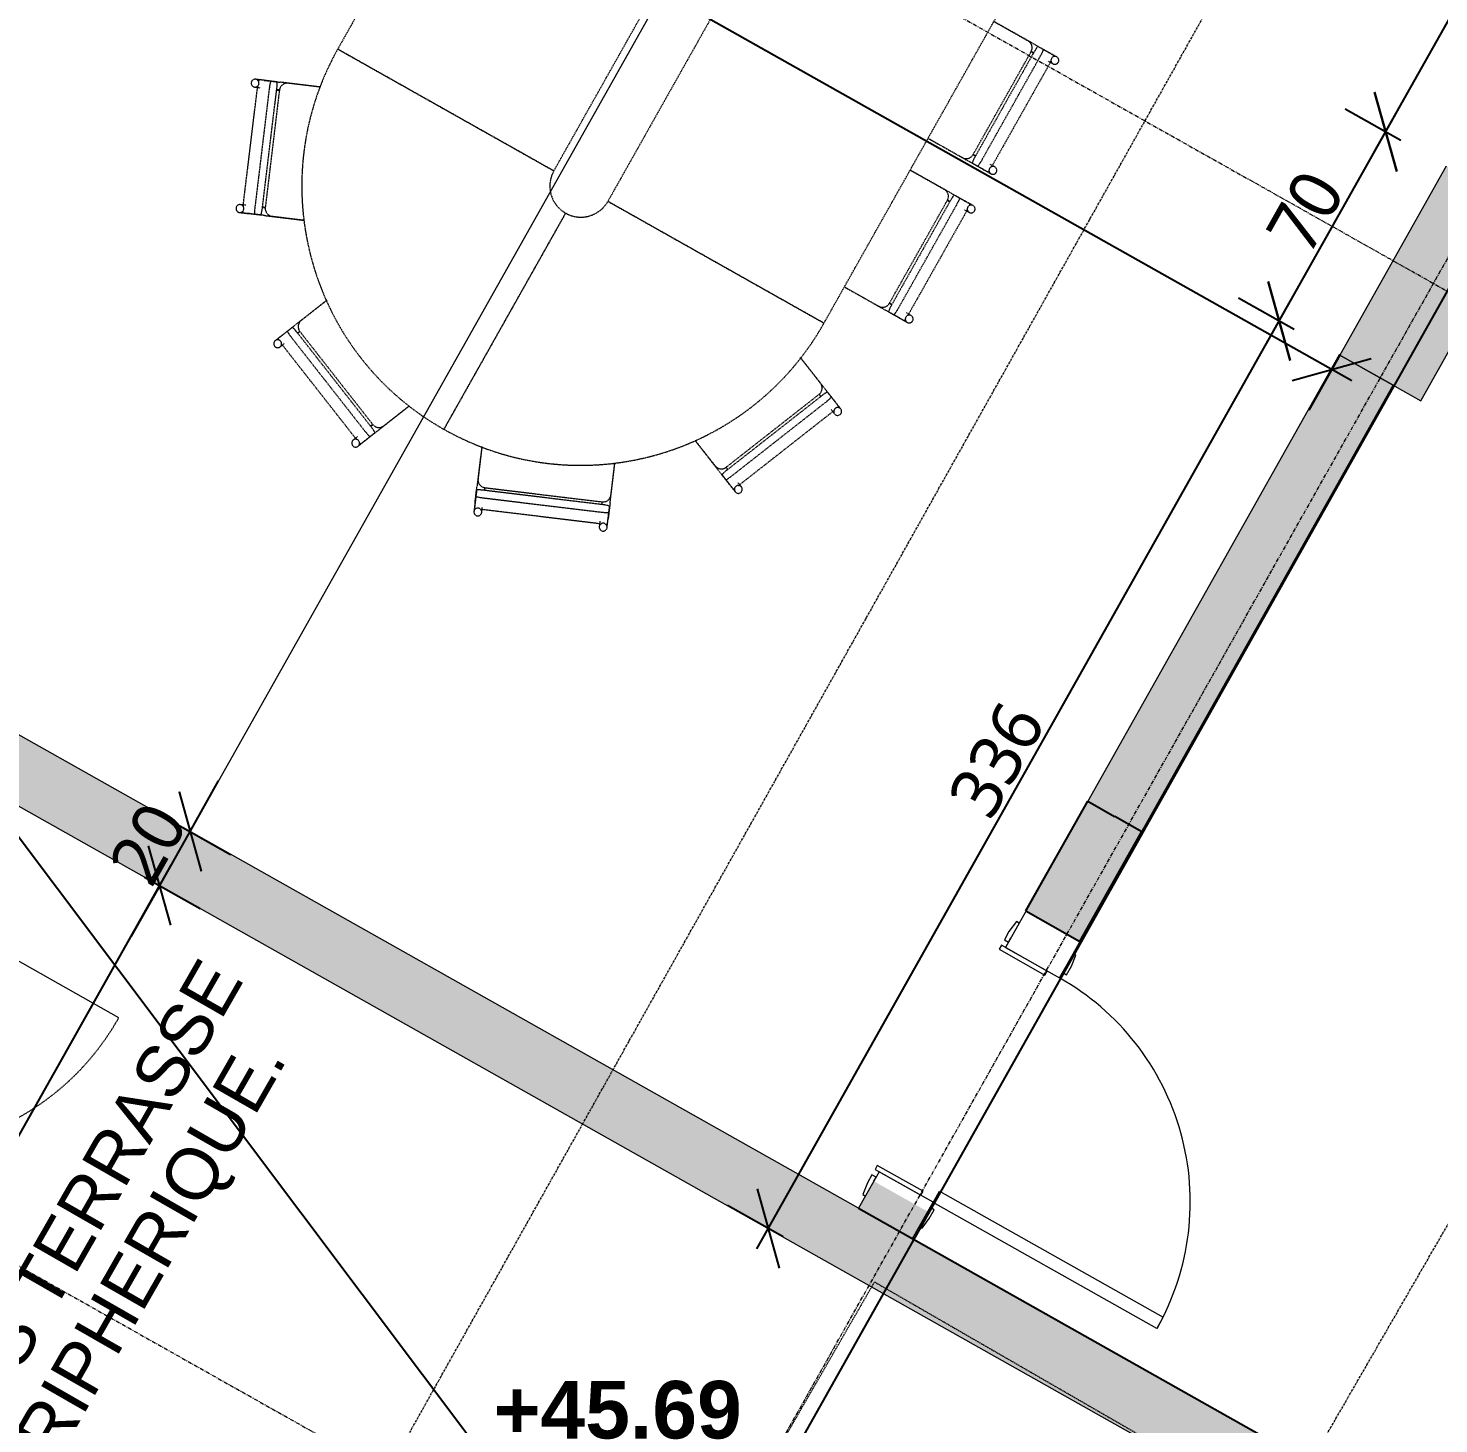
# Model space of a CAD drawing. Header units: millimetres. Extents: x 139864 to 546726, y 40253 to 3921401762.
# Drawn here: x 291846 to 296395, y 59897 to 64397 of the extents above; entities that cross this region are included whole.
import ezdxf

# ---------------------------------------------------------------- set-up
doc = ezdxf.new("R2010")
doc.units = ezdxf.units.MM
for name, pattern in [('Caché', [3, 2, -1]), ('Centre', [12.5, 2.5, -1.875, 6.25, -1.875]), ('Ligne de quadrillage', [22.225, 12.7, -3.175, 3.175, -3.175]), ('Tiret', [2.5, 1.25, -1.25]), ('Triple tiret', [21.25, 6.25, -1.875, 2.5, -1.875, 2.5, -1.875, 2.5, -1.875])]:
    doc.linetypes.add(name, pattern=pattern)
for name, color, linetype, lineweight in [('AS-20_AXES-ET-FILES', 12, 'Centre', 9), ('AS-23_FIN', 2, 'Continuous', 9), ('AS-24_TRES-FIN', 9, 'Continuous', 9), ('AS-25_PROJECTIONS', 12, 'Triple tiret', 9), ('AS-26_STRUCTURE-BETON', 6, 'Continuous', 13), ('AS-28_PORTES-FENETRES', 9, 'Continuous', 13), ('AS-30_COTE-1', 1, 'Continuous', 5), ('AS-31_TXT-1', 32, 'Continuous', 5), ('AS-40_MOBILIER', 9, 'Continuous', 9), ('AS-50_HACHURES-01', 9, 'Continuous', 13)]:
    doc.layers.add(name, color=color, linetype=linetype, lineweight=lineweight)
doc.styles.add('Arial', font='arial.ttf', dxfattribs={"height": 165})
doc.styles.add('Arial_B_4', font='arialbd.ttf', dxfattribs={"height": 185.714286})
doc.styles.add('Trebuchet MS_2', font='trebuc.ttf', dxfattribs={"height": 165})
doc.dimstyles.new('Cotes_linéaires', dxfattribs={"dimscale": 304.8, "dimtxt": 170.1069, "dimasz": 0.615157, "dimexe": 0.492126, "dimexo": 0.0625, "dimgap": 0.049213, "dimtad": 1, "dimdec": 0, "dimlfac": 0.1, "dimzin": 0, "dimdsep": 46, "dimtxsty": 'Trebuchet MS_2', "dimblk1": 'OBLIQUE', "dimblk2": 'OBLIQUE', "dimsah": 1, "dimcen": 0.09, "dimdle": 0.246063, "dimazin": 0, "dimtfac": 1, "dimtdec": 4, "dimtix": 1, "dimtmove": 0, "dimatfit": 3, "dimfxl": 0, "dimtvp": 1, "dimtolj": 1, "dimtzin": 0, "dimarcsym": 0})
doc.dimstyles.get("Standard").update_dxf_attribs({"dimtxt": 0.18, "dimasz": 0.18, "dimexe": 0.18, "dimexo": 0.0625, "dimgap": 0.09, "dimtad": 0, "dimtih": 1, "dimtoh": 1, "dimdec": 4, "dimzin": 0, "dimdsep": 46, "dimtxsty": 'Standard', "dimcen": 0.09, "dimadec": 0, "dimazin": 0, "dimtfac": 1, "dimtdec": 4, "dimtofl": 0, "dimtmove": 0, "dimatfit": 3, "dimfxl": 0, "dimtolj": 1, "dimtzin": 0, "dimarcsym": 0})

# ---------------------------------------------------------------- blocks, each defined once
blk = doc.blocks.new('Double vitrage - Double vitrage-9850777-12_ Niveau 12 -  BAT BUREAUX')
at = {"layer": 'AS-23_FIN', "lineweight": 13}
for p, q in [((-890, 50), (-840, 50)), ((-840, 50), (-840, -50)), ((840, -50), (840, 50)), ((840, 50), (890, 50)), ((-840, -50), (-890, -50)), ((890, -50), (840, -50))]:
    blk.add_line(p, q, dxfattribs=at)
at = {"layer": 'AS-25_PROJECTIONS', "linetype": 'Tiret'}
for centre, start, end in [((-840, -25), 270, 0), ((840, -25), 180, 270)]:
    blk.add_arc(centre, 840, start, end, dxfattribs=at)
at = {"layer": 'AS-28_PORTES-FENETRES'}
for p, q in [((-840, -865), (-840, -25)), ((840, -865), (840, -25))]:
    blk.add_line(p, q, dxfattribs=at)
blk = doc.blocks.new('Table de réunion - 01 - 20 personnes-9836185-12_ Niveau 12 -  BAT BUREAUX')
at = {"layer": 'AS-40_MOBILIER', "linetype": 'Caché'}
for p, q in [((-3136.8, 919), (-2784.8, 1064.8)), ((-2788.2, 1073.6), (-2781.3, 1057)), ((-2753.2, 1055.4), (-2764.7, 1083.3)), ((-2746, 1037.4), (-2760.5, 1072.4)), ((-2754.3, 1057.6), (-2752.4, 1053)), ((-2770.3, 1029.7), (-3122.3, 883.9)), ((-3113, 861.4), (-2761, 1007.2)), ((-2738.4, 1019), (-2746, 1037.4)), ((-2684.1, 888.7), (-2733.7, 1008.5)), ((-2757.6, 999), (-3109.6, 853.2)), ((-2684.4, 888.6), (-2724.4, 985.3)), ((-3164.4, 917.7), (-3152.9, 889.8)), ((-3134.1, 910.9), (-3140.9, 927.5)), ((-3159.5, 907.2), (-3144.9, 872.1)), ((-3151.5, 887.4), (-3153.6, 892.6)), ((-3144.9, 872.1), (-3137.3, 853.7)), ((-2550, 100), (-2550, 900)), ((-750, 900), (-2550, 900)), ((-2550, 900), (-2550, 100)), ((-3133.4, 842.9), (-3083.8, 723.1)), ((-3123.3, 820), (-3083.3, 723.4)), ((-3439.9, 602.6), (-3467.8, 614.2)), ((-3422.1, 594.9), (-3457.2, 609.5)), ((-3442.3, 603.3), (-3437.7, 601.4)), ((-3403.7, 587.3), (-3422.1, 594.9)), ((-3614.8, 234.8), (-3469, 586.8)), ((-3433.9, 572.3), (-3579.7, 220.3)), ((-3557.2, 211), (-3411.4, 563)), ((-3403.2, 559.6), (-3549, 207.6)), ((-3477.6, 590.7), (-3461, 583.9)), ((-3273.2, 533.6), (-3393, 583.2)), ((-3273.4, 533.3), (-3370, 573.3)), ((-3607.1, 231.1), (-3623.7, 238)), ((-3633.4, 214.5), (-3605.5, 202.9)), ((-3622.4, 210.5), (-3587.4, 196)), ((-3602.8, 202.1), (-3608, 204.3)), ((-3587.4, 196), (-3569, 188.4)), ((-3558.6, 183.5), (-3438.7, 133.9)), ((-3535.3, 174.4), (-3438.6, 134.4)), ((-2550, 100), (-750, 100)), ((-3450, 0), (-2650, 0)), ((-2650, 0), (-3450, 0)), ((-3438.7, -133.9), (-3558.6, -183.5)), ((-3438.6, -134.4), (-3535.3, -174.4)), ((-2550, -900), (-2550, -100)), ((-750, -100), (-2550, -100)), ((-2550, -100), (-2550, -900)), ((-3605.5, -202.9), (-3633.4, -214.5)), ((-3587.4, -196), (-3622.4, -210.5)), ((-3608, -204.3), (-3602.8, -202.1)), ((-3569, -188.4), (-3587.4, -196)), ((-3579.7, -220.3), (-3433.9, -572.3)), ((-3411.4, -563), (-3557.2, -211)), ((-3549, -207.6), (-3403.2, -559.6)), ((-3623.7, -238), (-3607.1, -231.1)), ((-3469, -586.8), (-3614.8, -234.8)), ((-3393, -583.2), (-3273.2, -533.6)), ((-3370, -573.3), (-3273.4, -533.3)), ((-3461, -583.9), (-3477.6, -590.7)), ((-3422.1, -594.9), (-3403.7, -587.3)), ((-3467.8, -614.2), (-3439.9, -602.6)), ((-3457.2, -609.5), (-3422.1, -594.9)), ((-3437.7, -601.4), (-3442.3, -603.3)), ((-3083.8, -723.1), (-3133.4, -842.9)), ((-3083.3, -723.4), (-3123.3, -820)), ((-3137.3, -853.7), (-3144.9, -872.1)), ((-2761, -1007.2), (-3113, -861.4)), ((-3109.6, -853.2), (-2757.6, -999)), ((-3152.9, -889.8), (-3164.4, -917.7)), ((-3144.9, -872.1), (-3159.5, -907.2)), ((-3153.6, -892.6), (-3151.5, -887.4)), ((-3122.3, -883.9), (-2770.3, -1029.7)), ((-2733.7, -1008.5), (-2684.1, -888.7)), ((-2724.4, -985.3), (-2684.4, -888.6)), ((-2550, -900), (-750, -900)), ((-2416.2, -900), (-2416.2, -1052)), ((-2415.9, -900), (-2415.9, -1027)), ((-1984.1, -1027), (-1984.1, -900)), ((-1983.6, -1052), (-1983.6, -900)), ((-1866.2, -900), (-1866.2, -1052)), ((-1865.9, -900), (-1865.9, -1027)), ((-1434.1, -1027), (-1434.1, -900)), ((-1433.6, -1052), (-1433.6, -900)), ((-3140.9, -927.5), (-3134.1, -910.9)), ((-2784.8, -1064.8), (-3136.8, -919)), ((-2760.5, -1072.4), (-2746, -1037.4)), ((-2746, -1037.4), (-2738.4, -1019)), ((-2781.1, -1056.5), (-2788.2, -1073.6)), ((-2764.7, -1083.3), (-2753.2, -1055.4)), ((-2752.4, -1053), (-2754.3, -1057.6)), ((-2415.9, -1063.5), (-2415.9, -1083.4)), ((-2415.9, -1083.4), (-2415.9, -1121.4)), ((-2390.5, -1052.4), (-2009.5, -1052.4)), ((-2009.5, -1061.3), (-2390.5, -1061.3)), ((-2390.5, -1085.6), (-2009.5, -1085.6)), ((-1984.1, -1083.4), (-1984.1, -1063.5)), ((-1984.1, -1121.4), (-1984.1, -1083.4)), ((-1865.9, -1063.5), (-1865.9, -1083.4)), ((-1865.9, -1083.4), (-1865.9, -1121.4)), ((-1840.5, -1052.4), (-1459.5, -1052.4)), ((-1459.5, -1061.3), (-1840.5, -1061.3)), ((-1840.5, -1085.6), (-1459.5, -1085.6)), ((-1434.1, -1083.4), (-1434.1, -1063.5)), ((-1434.1, -1121.4), (-1434.1, -1083.4)), ((-2416.2, -1102.8), (-2416.2, -1133)), ((-2415.9, -1105.3), (-2415.9, -1100.3)), ((-2390.8, -1133), (-2390.8, -1115.1)), ((-2009.5, -1123.6), (-2390.5, -1123.6)), ((-2009, -1115.1), (-2009, -1133)), ((-1983.9, -1100), (-1983.9, -1105.6)), ((-1983.6, -1133), (-1983.6, -1102.8)), ((-1866.2, -1102.8), (-1866.2, -1133)), ((-1865.9, -1105.3), (-1865.9, -1100.3)), ((-1840.8, -1133), (-1840.8, -1115.1)), ((-1459.5, -1123.6), (-1840.5, -1123.6)), ((-1459, -1115.1), (-1459, -1133)), ((-1433.9, -1100), (-1433.9, -1105.6)), ((-1433.6, -1133), (-1433.6, -1102.8))]:
    blk.add_line(p, q, dxfattribs=at)
at = {"layer": 'AS-40_MOBILIER', "linetype": 'Caché', "flags": 128}
for points in [[(-2753.2, 1055.4), (-2753.2, 1055.4), (-2753.1, 1055.2), (-2753, 1055.1), (-2752.9, 1054.8), (-2752.8, 1054.5), (-2752.6, 1054.1), (-2752.4, 1053.6), (-2752.2, 1053), (-2751.9, 1052.4), (-2751.6, 1051.7), (-2751.3, 1050.9), (-2751, 1050.1), (-2750.6, 1049.2), (-2750.2, 1048.2), (-2749.8, 1047.2), (-2749.3, 1046.1), (-2748.8, 1045), (-2748.3, 1043.7), (-2747.8, 1042.5), (-2747.3, 1041.2), (-2746.7, 1039.8), (-2746.1, 1038.4), (-2745.5, 1036.9), (-2744.9, 1035.4), (-2744.2, 1033.8), (-2743.6, 1032.2), (-2742.9, 1030.6), (-2742.2, 1028.9), (-2741.5, 1027.2), (-2740.8, 1025.5), (-2740, 1023.7), (-2739.3, 1021.9), (-2738.6, 1020.1), (-2737.8, 1018.3), (-2737, 1016.4), (-2736.3, 1014.6), (-2735.5, 1012.7), (-2734.7, 1010.8), (-2733.9, 1009), (-2733.7, 1008.5)], [(-2762, 1006.8), (-2761.4, 1006), (-2760.6, 1004.8), (-2759.8, 1003.5), (-2759.1, 1002.1), (-2758.4, 1000.8), (-2757.8, 999.4), (-2757.6, 999)], [(-2757.2, 998.8), (-2758, 1000.6), (-2758.7, 1002.5), (-2759.5, 1004.4), (-2760.3, 1006.2), (-2760.7, 1007.3)], [(-3133.4, 842.9), (-3134.2, 844.8), (-3135, 846.7), (-3135.7, 848.5), (-3136.5, 850.4), (-3137.3, 852.2), (-3138, 854.1), (-3138.8, 855.9), (-3139.5, 857.7), (-3140.3, 859.4), (-3141, 861.2), (-3141.7, 862.9), (-3142.4, 864.6), (-3143.1, 866.2), (-3143.7, 867.8), (-3144.4, 869.4), (-3145, 870.9), (-3145.6, 872.4), (-3146.2, 873.9), (-3146.8, 875.2), (-3147.4, 876.6), (-3147.9, 877.9), (-3148.4, 879.1), (-3148.9, 880.2), (-3149.3, 881.4), (-3149.8, 882.4), (-3150.2, 883.4), (-3150.6, 884.3), (-3150.9, 885.2), (-3151.2, 885.9), (-3151.5, 886.7), (-3151.8, 887.3), (-3152, 887.9), (-3152.2, 888.4), (-3152.4, 888.8), (-3152.6, 889.2), (-3152.7, 889.4), (-3152.8, 889.6), (-3152.8, 889.8), (-3152.8, 889.8), (-3152.9, 889.8)], [(-3113.2, 860.6), (-3112.5, 858.8), (-3111.7, 856.9), (-3110.9, 855), (-3110.2, 853.1)], [(-3109.6, 853.2), (-3110.2, 854.6), (-3110.7, 856.1), (-3111.1, 857.5), (-3111.5, 859), (-3111.8, 860.5), (-3112, 861.8)], [(-3439.9, 602.6), (-3439.9, 602.6), (-3439.8, 602.6), (-3439.6, 602.5), (-3439.3, 602.4), (-3439, 602.2), (-3438.6, 602.1), (-3438.1, 601.9), (-3437.6, 601.6), (-3436.9, 601.4), (-3436.2, 601.1), (-3435.5, 600.8), (-3434.6, 600.4), (-3433.7, 600), (-3432.8, 599.6), (-3431.7, 599.2), (-3430.7, 598.8), (-3429.5, 598.3), (-3428.3, 597.8), (-3427, 597.3), (-3425.7, 596.7), (-3424.3, 596.2), (-3422.9, 595.6), (-3421.4, 595), (-3419.9, 594.3), (-3418.4, 593.7), (-3416.8, 593), (-3415.1, 592.3), (-3413.5, 591.6), (-3411.7, 590.9), (-3410, 590.2), (-3408.3, 589.5), (-3406.5, 588.7), (-3404.7, 588), (-3402.8, 587.2), (-3401, 586.5), (-3399.1, 585.7), (-3397.3, 584.9), (-3395.4, 584.2), (-3393.5, 583.4), (-3393, 583.2)], [(-3402.8, 559.8), (-3404.6, 560.5), (-3406.5, 561.3), (-3408.3, 562), (-3410.2, 562.8), (-3411.5, 563.3)], [(-3410.9, 561.9), (-3409.4, 561.6), (-3407.9, 561.2), (-3406.4, 560.8), (-3405, 560.3), (-3403.6, 559.8), (-3403.2, 559.6)], [(-3558.6, 183.5), (-3560.4, 184.3), (-3562.3, 185), (-3564.2, 185.8), (-3566, 186.6), (-3567.9, 187.4), (-3569.7, 188.1), (-3571.5, 188.9), (-3573.3, 189.6), (-3575.1, 190.3), (-3576.8, 191.1), (-3578.6, 191.8), (-3580.2, 192.5), (-3581.9, 193.2), (-3583.5, 193.8), (-3585.1, 194.5), (-3586.6, 195.1), (-3588.1, 195.7), (-3589.5, 196.3), (-3590.9, 196.9), (-3592.2, 197.4), (-3593.5, 198), (-3594.7, 198.5), (-3595.9, 199), (-3597, 199.4), (-3598.1, 199.9), (-3599, 200.3), (-3600, 200.6), (-3600.8, 201), (-3601.6, 201.3), (-3602.3, 201.6), (-3602.9, 201.9), (-3603.5, 202.1), (-3604, 202.3), (-3604.5, 202.5), (-3604.8, 202.7), (-3605.1, 202.8), (-3605.3, 202.9), (-3605.4, 202.9), (-3605.5, 202.9), (-3605.5, 202.9)], [(-3549, 207.6), (-3550.4, 208.2), (-3551.8, 208.9), (-3553.1, 209.6), (-3554.4, 210.4), (-3555.7, 211.2), (-3556.8, 212)], [(-3556.8, 210.3), (-3555, 209.5), (-3553.1, 208.7), (-3551.2, 207.9), (-3549.3, 207.2)], [(-3605.5, -202.9), (-3605.5, -202.9), (-3605.3, -202.9), (-3605.2, -202.8), (-3604.9, -202.7), (-3604.6, -202.5), (-3604.1, -202.4), (-3603.7, -202.2), (-3603.1, -201.9), (-3602.5, -201.7), (-3601.8, -201.4), (-3601, -201.1), (-3600.2, -200.7), (-3599.3, -200.4), (-3598.3, -200), (-3597.3, -199.5), (-3596.2, -199.1), (-3595.1, -198.6), (-3593.8, -198.1), (-3592.6, -197.6), (-3591.3, -197), (-3589.9, -196.5), (-3588.5, -195.9), (-3587, -195.3), (-3585.5, -194.6), (-3583.9, -194), (-3582.3, -193.3), (-3580.7, -192.7), (-3579, -192), (-3577.3, -191.3), (-3575.6, -190.5), (-3573.8, -189.8), (-3572, -189.1), (-3570.2, -188.3), (-3568.4, -187.6), (-3566.5, -186.8), (-3564.7, -186), (-3562.8, -185.3), (-3560.9, -184.5), (-3559.1, -183.7), (-3558.6, -183.5)], [(-3548.9, -207), (-3550.7, -207.7), (-3552.6, -208.5), (-3554.5, -209.3), (-3556.3, -210.1), (-3557.4, -210.5)], [(-3556.8, -212), (-3556, -211.4), (-3554.8, -210.6), (-3553.5, -209.8), (-3552.1, -209.1), (-3550.8, -208.4), (-3549.4, -207.8), (-3549, -207.6)], [(-3393, -583.2), (-3394.9, -584), (-3396.8, -584.7), (-3398.6, -585.5), (-3400.5, -586.3), (-3402.3, -587), (-3404.2, -587.8), (-3406, -588.5), (-3407.8, -589.3), (-3409.5, -590), (-3411.3, -590.7), (-3413, -591.5), (-3414.7, -592.2), (-3416.3, -592.8), (-3417.9, -593.5), (-3419.5, -594.2), (-3421, -594.8), (-3422.5, -595.4), (-3424, -596), (-3425.3, -596.6), (-3426.7, -597.1), (-3428, -597.7), (-3429.2, -598.2), (-3430.3, -598.6), (-3431.5, -599.1), (-3432.5, -599.5), (-3433.5, -599.9), (-3434.4, -600.3), (-3435.3, -600.7), (-3436, -601), (-3436.8, -601.3), (-3437.4, -601.6), (-3438, -601.8), (-3438.5, -602), (-3438.9, -602.2), (-3439.3, -602.3), (-3439.5, -602.4), (-3439.7, -602.5), (-3439.9, -602.6), (-3439.9, -602.6), (-3439.9, -602.6)], [(-3403.2, -559.6), (-3404.6, -560.2), (-3406.1, -560.7), (-3407.5, -561.1), (-3409, -561.5), (-3410.5, -561.8), (-3411.9, -562)], [(-3410.7, -563), (-3408.8, -562.2), (-3407, -561.5), (-3405.1, -560.7), (-3403.2, -559.9)], [(-3152.9, -889.8), (-3152.8, -889.8), (-3152.8, -889.7), (-3152.7, -889.5), (-3152.6, -889.2), (-3152.5, -888.9), (-3152.3, -888.5), (-3152.1, -888), (-3151.9, -887.5), (-3151.6, -886.8), (-3151.3, -886.1), (-3151, -885.4), (-3150.7, -884.5), (-3150.3, -883.6), (-3149.9, -882.7), (-3149.5, -881.6), (-3149, -880.6), (-3148.5, -879.4), (-3148, -878.2), (-3147.5, -876.9), (-3147, -875.6), (-3146.4, -874.2), (-3145.8, -872.8), (-3145.2, -871.3), (-3144.6, -869.8), (-3143.9, -868.3), (-3143.3, -866.7), (-3142.6, -865), (-3141.9, -863.4), (-3141.2, -861.7), (-3140.5, -859.9), (-3139.7, -858.2), (-3139, -856.4), (-3138.2, -854.6), (-3137.5, -852.7), (-3136.7, -850.9), (-3135.9, -849), (-3135.2, -847.2), (-3134.4, -845.3), (-3133.6, -843.4), (-3133.4, -842.9)], [(-3110, -852.7), (-3110.7, -854.5), (-3111.5, -856.4), (-3112.3, -858.2), (-3113, -860.1), (-3113.5, -861.2)], [(-3111.9, -860.9), (-3111.6, -859.4), (-3111.2, -857.9), (-3110.8, -856.4), (-3110.3, -855), (-3109.8, -853.6), (-3109.6, -853.2)], [(-2757.6, -999), (-2758.2, -1000.4), (-2758.9, -1001.8), (-2759.6, -1003.1), (-2760.4, -1004.4), (-2761.2, -1005.7), (-2762, -1006.8)], [(-2760.5, -1006.7), (-2759.7, -1004.9), (-2759, -1003), (-2758.2, -1001.1), (-2757.4, -999.2)], [(-2733.7, -1008.5), (-2734.5, -1010.3), (-2735.3, -1012.2), (-2736.1, -1014.1), (-2736.8, -1015.9), (-2737.6, -1017.8), (-2738.4, -1019.6), (-2739.1, -1021.4), (-2739.8, -1023.2), (-2740.6, -1025), (-2741.3, -1026.7), (-2742, -1028.5), (-2742.7, -1030.1), (-2743.4, -1031.8), (-2744.1, -1033.4), (-2744.7, -1035), (-2745.3, -1036.5), (-2746, -1038), (-2746.5, -1039.4), (-2747.1, -1040.8), (-2747.7, -1042.1), (-2748.2, -1043.4), (-2748.7, -1044.6), (-2749.2, -1045.8), (-2749.7, -1046.9), (-2750.1, -1048), (-2750.5, -1048.9), (-2750.9, -1049.9), (-2751.2, -1050.7), (-2751.6, -1051.5), (-2751.8, -1052.2), (-2752.1, -1052.9), (-2752.4, -1053.4), (-2752.6, -1053.9), (-2752.7, -1054.4), (-2752.9, -1054.7), (-2753, -1055), (-2753.1, -1055.2), (-2753.1, -1055.3), (-2753.2, -1055.4), (-2753.2, -1055.4)], [(-2416.2, -1102.8), (-2416.2, -1102.8), (-2416.2, -1102.6), (-2416.2, -1102.4), (-2416.2, -1102.2), (-2416.2, -1101.8), (-2416.2, -1101.4), (-2416.2, -1100.8), (-2416.2, -1100.2), (-2416.2, -1099.6), (-2416.2, -1098.8), (-2416.2, -1098), (-2416.2, -1097.1), (-2416.2, -1096.1), (-2416.2, -1095), (-2416.2, -1093.9), (-2416.2, -1092.8), (-2416.2, -1091.5), (-2416.2, -1090.2), (-2416.2, -1088.8), (-2416.2, -1087.4), (-2416.2, -1085.9), (-2416.2, -1084.4), (-2416.2, -1082.8), (-2416.2, -1081.1), (-2416.2, -1079.5), (-2416.2, -1077.7), (-2416.2, -1076), (-2416.2, -1074.1), (-2416.2, -1072.3), (-2416.2, -1070.4), (-2416.2, -1068.5), (-2416.2, -1066.6), (-2416.2, -1064.6), (-2416.2, -1062.6), (-2416.2, -1060.6), (-2416.2, -1058.6), (-2416.2, -1056.6), (-2416.2, -1054.6), (-2416.2, -1052.6), (-2416.2, -1052)], [(-2390.8, -1052.1), (-2390.8, -1054), (-2390.8, -1056.1), (-2390.8, -1058.1), (-2390.8, -1060.1), (-2390.8, -1061.3)], [(-2389.4, -1061.3), (-2389.7, -1060.4), (-2389.9, -1058.9), (-2390.2, -1057.4), (-2390.3, -1055.9), (-2390.5, -1054.3), (-2390.5, -1052.8), (-2390.5, -1052.4)], [(-2009.5, -1052.4), (-2009.5, -1053.9), (-2009.6, -1055.4), (-2009.8, -1057), (-2010, -1058.5), (-2010.3, -1060), (-2010.5, -1061.3)], [(-2009, -1060.6), (-2009, -1058.6), (-2009, -1056.6), (-2009, -1054.6), (-2009, -1052.6)], [(-1983.6, -1052), (-1983.6, -1054), (-1983.6, -1056.1), (-1983.6, -1058.1), (-1983.6, -1060.1), (-1983.6, -1062.1), (-1983.6, -1064.1), (-1983.6, -1066), (-1983.6, -1068), (-1983.6, -1069.9), (-1983.6, -1071.8), (-1983.6, -1073.6), (-1983.6, -1075.5), (-1983.6, -1077.2), (-1983.6, -1079), (-1983.6, -1080.7), (-1983.6, -1082.3), (-1983.6, -1084), (-1983.6, -1085.5), (-1983.6, -1087), (-1983.6, -1088.5), (-1983.6, -1089.8), (-1983.6, -1091.2), (-1983.6, -1092.4), (-1983.6, -1093.6), (-1983.6, -1094.8), (-1983.6, -1095.8), (-1983.6, -1096.8), (-1983.6, -1097.7), (-1983.6, -1098.6), (-1983.6, -1099.4), (-1983.6, -1100.1), (-1983.6, -1100.7), (-1983.6, -1101.2), (-1983.6, -1101.7), (-1983.6, -1102.1), (-1983.6, -1102.4), (-1983.6, -1102.6), (-1983.6, -1102.7), (-1983.6, -1102.8), (-1983.6, -1102.8)], [(-1866.2, -1102.8), (-1866.2, -1102.8), (-1866.2, -1102.6), (-1866.2, -1102.4), (-1866.2, -1102.2), (-1866.2, -1101.8), (-1866.2, -1101.4), (-1866.2, -1100.8), (-1866.2, -1100.2), (-1866.2, -1099.6), (-1866.2, -1098.8), (-1866.2, -1098), (-1866.2, -1097.1), (-1866.2, -1096.1), (-1866.2, -1095), (-1866.2, -1093.9), (-1866.2, -1092.8), (-1866.2, -1091.5), (-1866.2, -1090.2), (-1866.2, -1088.8), (-1866.2, -1087.4), (-1866.2, -1085.9), (-1866.2, -1084.4), (-1866.2, -1082.8), (-1866.2, -1081.1), (-1866.2, -1079.5), (-1866.2, -1077.7), (-1866.2, -1076), (-1866.2, -1074.1), (-1866.2, -1072.3), (-1866.2, -1070.4), (-1866.2, -1068.5), (-1866.2, -1066.6), (-1866.2, -1064.6), (-1866.2, -1062.6), (-1866.2, -1060.6), (-1866.2, -1058.6), (-1866.2, -1056.6), (-1866.2, -1054.6), (-1866.2, -1052.6), (-1866.2, -1052)], [(-1840.8, -1052.1), (-1840.8, -1054), (-1840.8, -1056.1), (-1840.8, -1058.1), (-1840.8, -1060.1), (-1840.8, -1061.3)], [(-1839.4, -1061.3), (-1839.7, -1060.4), (-1839.9, -1058.9), (-1840.2, -1057.4), (-1840.3, -1055.9), (-1840.5, -1054.3), (-1840.5, -1052.8), (-1840.5, -1052.4)], [(-1459.5, -1052.4), (-1459.5, -1053.9), (-1459.6, -1055.4), (-1459.8, -1057), (-1460, -1058.5), (-1460.3, -1060), (-1460.5, -1061.3)], [(-1459, -1060.6), (-1459, -1058.6), (-1459, -1056.6), (-1459, -1054.6), (-1459, -1052.6)], [(-1433.6, -1052), (-1433.6, -1054), (-1433.6, -1056.1), (-1433.6, -1058.1), (-1433.6, -1060.1), (-1433.6, -1062.1), (-1433.6, -1064.1), (-1433.6, -1066), (-1433.6, -1068), (-1433.6, -1069.9), (-1433.6, -1071.8), (-1433.6, -1073.6), (-1433.6, -1075.5), (-1433.6, -1077.2), (-1433.6, -1079), (-1433.6, -1080.7), (-1433.6, -1082.3), (-1433.6, -1084), (-1433.6, -1085.5), (-1433.6, -1087), (-1433.6, -1088.5), (-1433.6, -1089.8), (-1433.6, -1091.2), (-1433.6, -1092.4), (-1433.6, -1093.6), (-1433.6, -1094.8), (-1433.6, -1095.8), (-1433.6, -1096.8), (-1433.6, -1097.7), (-1433.6, -1098.6), (-1433.6, -1099.4), (-1433.6, -1100.1), (-1433.6, -1100.7), (-1433.6, -1101.2), (-1433.6, -1101.7), (-1433.6, -1102.1), (-1433.6, -1102.4), (-1433.6, -1102.6), (-1433.6, -1102.7), (-1433.6, -1102.8), (-1433.6, -1102.8)]]:
    blk.add_lwpolyline(points, dxfattribs=at)
at = {"layer": 'AS-40_MOBILIER', "linetype": 'Caché'}
for centre, radius, start, end in [((-2747.9, 975.5), 25.4, 22.5, 112.5), ((-2550, 0), 900, 90, 180), ((-3099.9, 829.7), 25.4, 112.5, 202.5), ((-3379.7, 549.9), 25.4, 67.5, 157.5), ((-3525.5, 197.9), 25.4, 157.5, 247.5), ((-2550, 0), 100, 90, 180), ((-2550, 0), 900, 180, 270), ((-2550, 0), 100, 180, 270), ((-3525.5, -197.9), 25.4, 112.5, 202.5), ((-3379.7, -549.9), 25.4, 202.5, 292.5), ((-3099.9, -829.7), 25.4, 157.5, 247.5), ((-2747.9, -975.5), 25.4, 247.5, 337.5), ((-2390.5, -1027), 25.4, 180, 270), ((-2009.5, -1027), 25.4, 270, 360), ((-1840.5, -1027), 25.4, 180, 270), ((-1459.5, -1027), 25.4, 270, 360)]:
    blk.add_arc(centre, radius, start, end, dxfattribs=at)
for centre, major_axis, ratio, start_param, end_param in [((-2776.5, 1078.4), (11.7, 4.9), 0.996195, 1.570796, 4.712389), ((-2784, 1062.7), (23.5, 9.7), 0.087156, 1.365128, 1.570796), ((-2776.5, 1078.4), (11.7, 4.9), 0.996195, 4.712389, 7.853982), ((-2784, 1062.7), (23.5, 9.7), 0.087156, 0, 0.581513), ((-2769.5, 1027.6), (23.5, 9.7), 0.087156, 0, 1.570796), ((-2761.8, 1009.2), (23.5, 9.7), 0.087156, 4.712389, 6.283185), ((-3152.7, 922.6), (11.7, 4.9), 0.996195, 1.570796, 4.712389), ((-3152.7, 922.6), (11.7, 4.9), 0.996195, 4.712389, 7.853982), ((-3136, 916.9), (23.5, 9.7), 0.087156, 1.570796, 1.786963), ((-3136, 916.9), (23.5, 9.7), 0.087156, 2.617994, 3.141593), ((-3121.5, 881.8), (23.5, 9.7), 0.087156, 1.570796, 3.141593), ((-3113.8, 863.4), (23.5, 9.7), 0.087156, 3.141593, 4.712389), ((-3472.7, 602.4), (4.9, 11.7), 0.996195, 1.570796, 4.712389), ((-3472.7, 602.4), (4.9, 11.7), 0.996195, 4.712389, 7.853982), ((-3466.9, 586), (9.7, 23.5), 0.087156, 1.365128, 1.570796), ((-3466.9, 586), (9.7, 23.5), 0.087156, 0, 0.596737), ((-3431.8, 571.5), (9.7, 23.5), 0.087156, 0, 1.570796), ((-3413.4, 563.8), (9.7, 23.5), 0.087156, 4.712389, 6.283185), ((-3628.5, 226.2), (4.9, 11.7), 0.996195, 1.570796, 4.712389), ((-3628.5, 226.2), (4.9, 11.7), 0.996195, 4.712389, 7.853982), ((-3612.7, 234), (9.7, 23.5), 0.087156, 1.570796, 1.786963), ((-3612.7, 234), (9.7, 23.5), 0.087156, 2.617994, 3.141593), ((-3577.6, 219.5), (9.7, 23.5), 0.087156, 1.570796, 3.141593), ((-3559.2, 211.8), (9.7, 23.5), 0.087156, 3.141593, 4.712389), ((-3628.5, -226.2), (-4.9, 11.7), 0.996195, 4.712389, 7.853982), ((-3628.5, -226.2), (-4.9, 11.7), 0.996195, 1.570796, 4.712389), ((-3612.7, -234), (-9.7, 23.5), 0.087156, 0, 0.523599), ((-3577.6, -219.5), (-9.7, 23.5), 0.087156, 0, 1.570796), ((-3559.2, -211.8), (-9.7, 23.5), 0.087156, 4.712389, 6.283185), ((-3612.7, -234), (-9.7, 23.5), 0.087156, 1.35463, 1.570796), ((-3472.7, -602.4), (-4.9, 11.7), 0.996195, 4.712389, 7.853982), ((-3466.9, -586), (-9.7, 23.5), 0.087156, 1.570796, 1.776464), ((-3431.8, -571.5), (-9.7, 23.5), 0.087156, 1.570796, 3.141593), ((-3413.4, -563.8), (-9.7, 23.5), 0.087156, 3.141593, 4.712389), ((-3472.7, -602.4), (-4.9, 11.7), 0.996195, 1.570796, 4.712389), ((-3466.9, -586), (-9.7, 23.5), 0.087156, 2.560079, 3.141593), ((-3113.8, -863.4), (-23.5, 9.7), 0.087156, 4.712389, 6.283185), ((-3152.7, -922.6), (-11.7, 4.9), 0.996195, 4.712389, 7.853982), ((-3136, -916.9), (-23.5, 9.7), 0.087156, 0, 0.523599), ((-3121.5, -881.8), (-23.5, 9.7), 0.087156, 0, 1.570796), ((-3152.7, -922.6), (-11.7, 4.9), 0.996195, 1.570796, 4.712389), ((-3136, -916.9), (-23.5, 9.7), 0.087156, 1.35463, 1.570796), ((-2769.5, -1027.6), (-23.5, 9.7), 0.087156, 1.570796, 3.141593), ((-2761.8, -1009.2), (-23.5, 9.7), 0.087156, 3.141593, 4.712389), ((-2776.5, -1078.4), (-11.7, 4.9), 0.996195, 4.712389, 7.853982), ((-2784, -1062.7), (-23.5, 9.7), 0.087156, 1.570796, 1.776464), ((-2776.5, -1078.4), (-11.7, 4.9), 0.996195, 1.570796, 4.712389), ((-2784, -1062.7), (-23.5, 9.7), 0.087156, 2.544856, 3.141593), ((-2390.5, -1063.5), (25.4, 0), 0.087156, 1.570796, 3.141593), ((-2390.5, -1083.4), (25.4, 0), 0.087156, 3.141593, 4.712389), ((-2009.5, -1063.5), (25.4, 0), 0.087156, 0, 1.570796), ((-2009.5, -1083.4), (25.4, 0), 0.087156, 4.712389, 6.283185), ((-1840.5, -1063.5), (25.4, 0), 0.087156, 1.570796, 3.141593), ((-1840.5, -1083.4), (25.4, 0), 0.087156, 3.141593, 4.712389), ((-1459.5, -1063.5), (25.4, 0), 0.087156, 0, 1.570796), ((-1459.5, -1083.4), (25.4, 0), 0.087156, 4.712389, 6.283185), ((-2403.5, -1133), (12.7, 0), 0.996195, 1.570796, 4.712389), ((-2390.5, -1121.4), (25.4, 0), 0.087156, 3.141593, 3.665191), ((-2403.5, -1133), (12.7, 0), 0.996195, 4.712389, 7.853982), ((-2390.5, -1121.4), (25.4, 0), 0.087156, 4.506721, 4.712389), ((-2009.5, -1121.4), (25.4, 0), 0.087156, 4.712389, 4.928556), ((-1996.3, -1133), (12.7, 0), 0.996195, 1.570796, 4.712389), ((-1996.3, -1133), (12.7, 0), 0.996195, 4.712389, 7.853982), ((-2009.5, -1121.4), (25.4, 0), 0.087156, 5.70079, 6.283185), ((-1853.5, -1133), (12.7, 0), 0.996195, 1.570796, 4.712389), ((-1840.5, -1121.4), (25.4, 0), 0.087156, 3.141593, 3.665191), ((-1853.5, -1133), (12.7, 0), 0.996195, 4.712389, 7.853982), ((-1840.5, -1121.4), (25.4, 0), 0.087156, 4.506721, 4.712389), ((-1459.5, -1121.4), (25.4, 0), 0.087156, 4.712389, 4.928556), ((-1446.3, -1133), (12.7, 0), 0.996195, 1.570796, 4.712389), ((-1446.3, -1133), (12.7, 0), 0.996195, 4.712389, 7.853982), ((-1459.5, -1121.4), (25.4, 0), 0.087156, 5.70079, 6.283185)]:
    blk.add_ellipse(centre, major_axis=major_axis, ratio=ratio, start_param=start_param, end_param=end_param, dxfattribs=at)
for points in [[(-2754.2, 1057.4), (-2754.1, 1057.3), (-2753.9, 1056.8), (-2753.2, 1055.5), (-2752.7, 1054.2), (-2752.5, 1053.3)], [(-3151.8, 887.9), (-3151.9, 888), (-3152.2, 888.4), (-3152.9, 889.7), (-3153.3, 891), (-3153.5, 891.9)], [(-3442.1, 603.3), (-3442, 603.3), (-3441.4, 603.1), (-3440, 602.7), (-3438.8, 602.1), (-3438, 601.6)], [(-3603.4, 202.3), (-3603.5, 202.3), (-3604, 202.4), (-3605.4, 202.8), (-3606.7, 203.5), (-3607.5, 204)], [(-3607.5, -204), (-3607.4, -203.9), (-3606.9, -203.6), (-3605.6, -202.9), (-3604.3, -202.5), (-3603.4, -202.3)], [(-3438, -601.6), (-3438.1, -601.6), (-3438.5, -601.9), (-3439.8, -602.6), (-3441.1, -603.1), (-3442, -603.3)], [(-3153.5, -892), (-3153.5, -891.9), (-3153.4, -891.3), (-3152.9, -889.9), (-3152.3, -888.7), (-3151.8, -887.9)], [(-2752.5, -1053.3), (-2752.5, -1053.4), (-2752.6, -1053.9), (-2753.1, -1055.3), (-2753.7, -1056.6), (-2754.2, -1057.4)], [(-2416, -1105), (-2416, -1104.9), (-2416.1, -1104.4), (-2416.2, -1102.9), (-2416.1, -1101.5), (-2416, -1100.6)], [(-1983.8, -1100.6), (-1983.7, -1100.7), (-1983.7, -1101.2), (-1983.5, -1102.7), (-1983.6, -1104.1), (-1983.8, -1105)], [(-1866, -1105), (-1866, -1104.9), (-1866.1, -1104.4), (-1866.2, -1102.9), (-1866.1, -1101.5), (-1866, -1100.6)], [(-1433.8, -1100.6), (-1433.7, -1100.7), (-1433.7, -1101.2), (-1433.5, -1102.7), (-1433.6, -1104.1), (-1433.8, -1105)]]:
    blk.add_open_spline(points, degree=3, knots=[-0.5555556, -0.5555556, -0.5555556, -0.5555556, -0.5486111, -0.5138889, -0.4444444, -0.4444444, -0.4444444, -0.4444444], dxfattribs=at)
blk = doc.blocks.new('_Oblique')
at = {"color": 0, "linetype": 'ByBlock', "lineweight": -2}
blk.add_line((-0.5, -0.5), (0.5, 0.5), dxfattribs=at)
blk = doc.blocks.new('DIMBLOCK1-12_ Niveau 12 -  BAT BUREAUX')
at = {"layer": 'AS-30_COTE-1', "color": 0, "lineweight": -2, "transparency": 16777216}
for p, q in [((290778.7, 60354.4), (290879.9, 60533.8)), ((305908.5, 51882.1), (290740.8, 60440)), ((305815.7, 51870.2), (305916.9, 52049.6))]:
    blk.add_line(p, q, dxfattribs=at)
at = {"layer": 'Defpoints', "color": 0, "transparency": 16777216}
for p in [(290806.2, 60403.2), (290769.3, 60337.8), (305806.4, 51853.6)]:
    blk.add_point(p, dxfattribs=at)
at = {"layer": 'AS-30_COTE-1', "color": 0, "lineweight": -2, "transparency": 16777216, "xscale": 187.5, "yscale": 187.5, "zscale": 187.5}
for p, rotation in [((290806.2, 60403.2), 150.5674487815451), ((305843.2, 51918.9), 330.5674487815451)]:
    blk.add_blockref('_Oblique', p, dxfattribs=dict(at, rotation=rotation))
at = {"layer": 'AS-30_COTE-1', "color": 0, "transparency": 16777216, "insert": (298372.8, 56246.3), "char_height": 165, "width": 581.247, "attachment_point": 5, "rotation": 330.5674, "style": 'Trebuchet MS_2'}
blk.add_mtext('\\A1;1727', dxfattribs=at)
blk = doc.blocks.new('DIMBLOCK11-12_ Niveau 12 -  BAT BUREAUX')
at = {"layer": 'AS-30_COTE-1', "color": 0, "lineweight": -2, "transparency": 16777216}
for p, q in [((291032.3, 59435.7), (292306.6, 61697.7)), ((292221.1, 61659.8), (292400.5, 61558.7)), ((291117.9, 59473.6), (290938.5, 59574.7))]:
    blk.add_line(p, q, dxfattribs=at)
at = {"layer": 'Defpoints', "color": 0, "transparency": 16777216}
for p in [(292204.5, 61669.2), (292269.8, 61632.4), (291134.5, 59464.2)]:
    blk.add_point(p, dxfattribs=at)
at = {"layer": 'AS-30_COTE-1', "color": 0, "lineweight": -2, "transparency": 16777216, "xscale": 187.5, "yscale": 187.5, "zscale": 187.5}
for p, rotation in [((292269.8, 61632.4), 60.60515023088667), ((291069.1, 59501.1), 240.6051502308866)]:
    blk.add_blockref('_Oblique', p, dxfattribs=dict(at, rotation=rotation))
at = {"layer": 'AS-30_COTE-1', "color": 0, "transparency": 16777216, "insert": (291583.3, 60615.3), "char_height": 165, "width": 435.935, "attachment_point": 5, "rotation": 60.6052, "style": 'Trebuchet MS_2'}
blk.add_mtext('\\A1;245', dxfattribs=at)
blk = doc.blocks.new('DIMBLOCK12-12_ Niveau 12 -  BAT BUREAUX')
at = {"layer": 'AS-30_COTE-1', "color": 0, "lineweight": -2, "transparency": 16777216}
for p, q in [((292368, 61806.6), (292460, 61970)), ((292319.2, 61834.1), (292498.7, 61733)), ((292269.8, 61632.4), (292368, 61806.6)), ((292221.1, 61659.8), (292400.5, 61558.7)), ((292269.8, 61632.4), (292177.8, 61469))]:
    blk.add_line(p, q, dxfattribs=at)
at = {"layer": 'Defpoints', "color": 0, "transparency": 16777216}
for p in [(292302.6, 61843.4), (292368, 61806.6), (292204.5, 61669.2)]:
    blk.add_point(p, dxfattribs=at)
at = {"layer": 'AS-30_COTE-1', "color": 0, "lineweight": -2, "transparency": 16777216, "xscale": 187.5, "yscale": 187.5, "zscale": 187.5}
for p, rotation in [((292368, 61806.6), 240.6051502308866), ((292269.8, 61632.4), 60.60515023088669)]:
    blk.add_blockref('_Oblique', p, dxfattribs=dict(at, rotation=rotation))
at = {"layer": 'AS-30_COTE-1', "color": 0, "transparency": 16777216, "insert": (292232.7, 61768.1), "char_height": 165, "width": 290.623, "attachment_point": 5, "rotation": 60.6052, "style": 'Trebuchet MS_2'}
blk.add_mtext('\\A1;20', dxfattribs=at)
blk = doc.blocks.new('DIMBLOCK66-12_ Niveau 12 -  BAT BUREAUX')
at = {"layer": 'AS-30_COTE-1', "color": 0, "lineweight": -2, "transparency": 16777216}
for p, q in [((294195.3, 60461.5), (295917.2, 63518)), ((295929.1, 63425.2), (295749.7, 63526.3)), ((294280.9, 60499.4), (294101.5, 60600.5))]:
    blk.add_line(p, q, dxfattribs=at)
at = {"layer": 'Defpoints', "color": 0, "transparency": 16777216}
for p in [(295880.4, 63452.7), (295945.7, 63415.9), (294297.5, 60490.1)]:
    blk.add_point(p, dxfattribs=at)
at = {"layer": 'AS-30_COTE-1', "color": 0, "lineweight": -2, "transparency": 16777216, "xscale": 187.5, "yscale": 187.5, "zscale": 187.5}
for p, rotation in [((295880.4, 63452.7), 60.60515023088664), ((294232.1, 60526.9), 240.6051502308866)]:
    blk.add_blockref('_Oblique', p, dxfattribs=dict(at, rotation=rotation))
at = {"layer": 'AS-30_COTE-1', "color": 0, "transparency": 16777216, "insert": (294969.8, 62038.5), "char_height": 165, "width": 435.935, "attachment_point": 5, "rotation": 60.6052, "style": 'Trebuchet MS_2'}
blk.add_mtext('\\A1;336', dxfattribs=at)
blk = doc.blocks.new('DIMBLOCK67-12_ Niveau 12 -  BAT BUREAUX')
at = {"layer": 'AS-30_COTE-1', "color": 0, "lineweight": -2, "transparency": 16777216}
for p, q in [((295843.6, 63387.3), (296260.8, 64127.9)), ((296272.7, 64035.1), (296093.3, 64136.2)), ((295929.1, 63425.2), (295749.7, 63526.3))]:
    blk.add_line(p, q, dxfattribs=at)
at = {"layer": 'Defpoints', "color": 0, "transparency": 16777216}
for p in [(296224, 64062.6), (296289.3, 64025.7), (295945.7, 63415.9)]:
    blk.add_point(p, dxfattribs=at)
at = {"layer": 'AS-30_COTE-1', "color": 0, "lineweight": -2, "transparency": 16777216, "xscale": 187.5, "yscale": 187.5, "zscale": 187.5}
for p, rotation in [((296224, 64062.6), 60.60515023088664), ((295880.4, 63452.7), 240.6051502308866)]:
    blk.add_blockref('_Oblique', p, dxfattribs=dict(at, rotation=rotation))
at = {"layer": 'AS-30_COTE-1', "color": 0, "transparency": 16777216, "insert": (295966, 63806.2), "char_height": 165, "width": 290.623, "attachment_point": 5, "rotation": 60.6052, "style": 'Trebuchet MS_2'}
blk.add_mtext('\\A1;70', dxfattribs=at)
blk = doc.blocks.new('DIMBLOCK68-12_ Niveau 12 -  BAT BUREAUX')
at = {"layer": 'AS-30_COTE-1', "color": 0, "lineweight": -2, "transparency": 16777216}
for p, q in [((298382.3, 67779.8), (298202.9, 67880.9)), ((296187.2, 63997.2), (298370.4, 67872.6)), ((296272.7, 64035.1), (296093.3, 64136.2))]:
    blk.add_line(p, q, dxfattribs=at)
at = {"layer": 'Defpoints', "color": 0, "transparency": 16777216}
for p in [(298333.6, 67807.3), (298398.9, 67770.4), (296289.3, 64025.7)]:
    blk.add_point(p, dxfattribs=at)
at = {"layer": 'AS-30_COTE-1', "color": 0, "lineweight": -2, "transparency": 16777216, "xscale": 187.5, "yscale": 187.5, "zscale": 187.5}
for p, rotation in [((298333.6, 67807.3), 60.60515023088664), ((296224, 64062.6), 240.6051502308866)]:
    blk.add_blockref('_Oblique', p, dxfattribs=dict(at, rotation=rotation))
at = {"layer": 'AS-30_COTE-1', "color": 0, "transparency": 16777216, "insert": (297192.6, 65983.5), "char_height": 165, "width": 435.935, "attachment_point": 5, "rotation": 60.6052, "style": 'Trebuchet MS_2'}
blk.add_mtext('\\A1;430', dxfattribs=at)
blk = doc.blocks.new('DIMBLOCK121-12_ Niveau 12 -  BAT BUREAUX')
at = {"layer": 'AS-30_COTE-1', "color": 0, "lineweight": -2, "transparency": 16777216}
for p, q in [((291720.8, 65799.1), (291619.8, 65619.7)), ((296115, 63259.4), (291628, 65787.2)), ((296077.1, 63345), (295976.1, 63165.6))]:
    blk.add_line(p, q, dxfattribs=at)
at = {"layer": 'Defpoints', "color": 0, "transparency": 16777216}
for p in [(291730.2, 65815.7), (291693.4, 65750.4), (296086.5, 63361.6)]:
    blk.add_point(p, dxfattribs=at)
at = {"layer": 'AS-30_COTE-1', "color": 0, "lineweight": -2, "transparency": 16777216, "xscale": 187.5, "yscale": 187.5, "zscale": 187.5}
for p, rotation in [((291693.4, 65750.4), 150.605150230895), ((296049.7, 63296.2), 330.605150230895)]:
    blk.add_blockref('_Oblique', p, dxfattribs=dict(at, rotation=rotation))
at = {"layer": 'AS-30_COTE-1', "color": 0, "transparency": 16777216, "insert": (293920.1, 64609.5), "char_height": 165, "width": 435.935, "attachment_point": 5, "rotation": 330.6052, "style": 'Trebuchet MS_2'}
blk.add_mtext('\\A1;500', dxfattribs=at)
blk = doc.blocks.new('*D298')
at = {"color": 0, "lineweight": -2, "transparency": 16777216}
for p, q in [((295063.8, 61550.6), (295263.1, 61904.4)), ((295263.2, 61904.2), (295349.8, 61855.4)), ((295437.1, 61806.2), (295350.5, 61855)), ((295238, 61452.4), (295437.4, 61806.3))]:
    blk.add_line(p, q, dxfattribs=at)
at = {"color": 0, "transparency": 16777216}
for points in [[(295263.2, 61904.2), (295263.2, 61904.2), (295263, 61904.3)], [(295437.1, 61806.2), (295437.1, 61806.2), (295437.3, 61806.1)]]:
    blk.add_solid(points, dxfattribs=at)
at = {"layer": 'Defpoints', "color": 0, "transparency": 16777216}
for p in [(295437.3, 61806.1), (295063.7, 61550.5), (295238, 61452.3)]:
    blk.add_point(p, dxfattribs=at)
at = {"color": 0, "transparency": 16777216, "insert": (295350.2, 61855.2), "char_height": 0.18, "attachment_point": 5}
blk.add_mtext('\\A1;200.0000', dxfattribs=at)
blk = doc.blocks.new('Sau_Porte_Modele_Standard - 90x210-V22-12_ Niveau 12 -  BAT BUREAUX')
at = {"layer": 'AS-23_FIN', "lineweight": 13}
for p, q in [((-465, 115), (-505, 110)), ((-505, 110), (-505, 100)), ((-435, 115), (-465, 115)), ((-450, 100), (-435, 100)), ((-435, 100), (-435, 115)), ((-400, 115), (-415, 115)), ((-415, 115), (-415, -55)), ((-400, -55), (-400, 115)), ((415, 115), (400, 115)), ((400, 115), (400, -55)), ((415, -55), (415, 115)), ((465, 115), (435, 115)), ((435, 115), (435, 100)), ((435, 100), (450, 100)), ((505, 110), (465, 115)), ((505, 100), (505, 110)), ((-415, -55), (-400, -55)), ((400, -55), (415, -55)), ((-505, -100), (-505, -110)), ((-505, -110), (-466.7, -115)), ((-466.7, -115), (-435, -115)), ((-435, -100), (-450, -100)), ((-435, -115), (-435, -100)), ((450, -100), (435, -100)), ((435, -100), (435, -115)), ((435, -115), (466.7, -115)), ((466.7, -115), (505, -110)), ((505, -110), (505, -100))]:
    blk.add_line(p, q, dxfattribs=at)
at = {"layer": 'AS-25_PROJECTIONS', "linetype": 'Tiret'}
for p, q in [((-416, -100.4), (-415, -100.4)), ((-415, -100.4), (-415, -100)), ((-415, -100), (-414, -100)), ((-414, -100), (-414, -100.3))]:
    blk.add_line(p, q, dxfattribs=at)
blk.add_arc((-415, -100), 1.04, 270, 0, dxfattribs=at)
at = {"layer": 'AS-28_PORTES-FENETRES'}
for p, q in [((-415, 100), (-450, 100)), ((-415, -100), (-415, 100)), ((450, 100), (415, 100)), ((415, 100), (415, -100)), ((-450, -100), (-415, -100)), ((-416, -928.2), (-416, -100.4)), ((-416, -100.4), (-374, -100.4)), ((-374, -100.4), (-374, -928.2)), ((415, -100), (450, -100)), ((-377.7, -928.2), (-416, -928.2))]:
    blk.add_line(p, q, dxfattribs=at)
blk.add_arc((-414, -100), 829, 269.9281, 0, dxfattribs=at)
blk = doc.blocks.new('*D380')
at = {"color": 0, "lineweight": -2, "transparency": 16777216}
for p, q in [((296593.6, 63854.3), (292199.3, 56042.5)), ((304125.4, 59617.5), (299731.1, 51805.7)), ((292199.5, 56042.5), (295965, 53924.4)), ((299731, 51805.9), (295965.6, 53924))]:
    blk.add_line(p, q, dxfattribs=at)
at = {"color": 0, "transparency": 16777216}
for points in [[(292199.6, 56042.6), (292199.5, 56042.5), (292199.4, 56042.6)], [(299731.1, 51805.9), (299731, 51805.9), (299731.2, 51805.8)]]:
    blk.add_solid(points, dxfattribs=at)
at = {"layer": 'Defpoints', "color": 0, "transparency": 16777216}
for p in [(296593.6, 63854.3), (304125.4, 59617.5), (299731.2, 51805.8)]:
    blk.add_point(p, dxfattribs=at)
at = {"color": 0, "transparency": 16777216, "insert": (295965.3, 53924.2), "char_height": 0.18, "attachment_point": 5}
blk.add_mtext('\\A1;8641.6762', dxfattribs=at)

msp = doc.modelspace()

# ---------------------------------------------------------------- hatches: boundary and pattern name
at = {"layer": 'AS-24_TRES-FIN'}
msp.add_hatch(color=256, dxfattribs=at).paths.add_polyline_path([(296337.16428, 63195.3535), (296680.74209, 63805.23405), (296419.36471, 63952.48168), (296075.7869, 63342.60113)], flags=0)
at = {"layer": 'AS-50_HACHURES-01'}
h = msp.add_hatch(color=256, dxfattribs=at)
h.paths.add_polyline_path([(294747.15032, 60581.08153), (294572.89873, 60679.24662), (294523.81618, 60592.12082), (294698.06777, 60493.95574)])
h.paths.add_polyline_path([(295063.72417, 61550.50455), (295237.97575, 61452.33946), (296248.15562, 63245.49676), (296073.90403, 63343.66185)])
msp.add_hatch(color=256, dxfattribs=at).paths.add_polyline_path([(300411.26587, 57045.85748), (300509.43096, 57220.10906), (289995.1578, 63143.35239), (289896.99271, 62969.1008)])

# ---------------------------------------------------------------- linework, layer by layer
for p, q in [((291685.44243, 61961.57297), (293619.1887, 59389.42151)), ((295063.72417, 61550.50455), (295237.97575, 61452.33946)), ((294523.81618, 60592.12082), (295981.15819, 59771.12339))]:
    msp.add_line(p, q)
at = {"layer": 'AS-20_AXES-ET-FILES', "linetype": 'Ligne de quadrillage', "lineweight": 5}
for p, q in [((292152.51243, 56072.83937), (308008.74946, 84219.04209)), ((285288.80929, 69821.19123), (308206.4992, 56910.45058)), ((282834.68209, 65464.90156), (305752.372, 52554.16091))]:
    msp.add_line(p, q, dxfattribs=at)
at = {"layer": 'AS-20_AXES-ET-FILES'}
for p, q in [((291024.02691, 51185.12016), (307354.02691, 79469.50985)), ((288610.71681, 51906.62526), (298111.65142, 68847.84526))]:
    msp.add_line(p, q, dxfattribs=at)
at = {"layer": 'AS-25_PROJECTIONS', "linetype": 'Caché'}
for p, q in [((294125.37573, 59574.84367), (294575.37573, 60354.26653)), ((294575.37573, 60354.26653), (298576.41309, 58044.26653))]:
    msp.add_line(p, q, dxfattribs=at)
at = {"layer": 'AS-26_STRUCTURE-BETON', "lineweight": 9}
for p, q in [((296419.36471, 63952.48168), (296075.7869, 63342.60113)), ((296337.16428, 63195.3535), (296680.74209, 63805.23405)), ((296075.7869, 63342.60113), (296337.16428, 63195.3535))]:
    msp.add_line(p, q, dxfattribs=at)
at = {"layer": 'AS-26_STRUCTURE-BETON'}
for p, q in [((296073.90403, 63343.66185), (294997.46273, 61432.88473)), ((296248.15562, 63245.49676), (296073.90403, 63343.66185)), ((296248.15562, 63245.49676), (295171.71432, 61334.71964)), ((295237.97575, 61452.33946), (296248.15562, 63245.49676)), ((294523.81618, 60592.12082), (289995.1578, 63143.35239)), ((291685.44243, 61961.57297), (300624.98001, 56925.46105)), ((294572.89873, 60679.24662), (294523.81618, 60592.12082)), ((294698.06777, 60493.95574), (294747.15032, 60581.08153)), ((298926.7545, 58111.71399), (294698.06777, 60493.95574))]:
    msp.add_line(p, q, dxfattribs=at)
at = {"layer": 'AS-30_COTE-1'}
for p, q in [((292367.9827, 61806.61526), (296371.23475, 68912.73656)), ((292367.9827, 61806.61526), (292332.31716, 61934.31058)), ((292302.63836, 61843.42717), (292498.67139, 61732.99145)), ((292367.9827, 61806.61526), (292302.63836, 61843.42717)), ((292367.9827, 61806.61526), (292403.64825, 61678.91995))]:
    msp.add_line(p, q, dxfattribs=at)

# ---------------------------------------------------------------- block references
at = {"layer": 'AS-28_PORTES-FENETRES'}
for name, p, rotation in [('Double vitrage - Double vitrage-9850777-12_ Niveau 12 -  BAT BUREAUX', (290971.42437, 60899.47272), 60.564136338555), ('Sau_Porte_Modele_Standard - 90x210-V22-12_ Niveau 12 -  BAT BUREAUX', (294880.89597, 61022.23014), 60.6051502309842)]:
    msp.add_blockref(name, p, dxfattribs=dict(at, rotation=rotation))
at = {"layer": 'AS-40_MOBILIER', "linetype": 'Caché', "rotation": 60.60515023098336}
msp.add_blockref('Table de réunion - 01 - 20 personnes-9836185-12_ Niveau 12 -  BAT BUREAUX', (294879.79951, 66109.34137), dxfattribs=at)

# ---------------------------------------------------------------- texts
at = {"layer": 'AS-30_COTE-1', "insert": (293346.60171, 60035.26568), "char_height": 185.714286, "width": 929.9730077, "attachment_point": 1, "line_spacing_factor": 0.941778, "style": 'Arial_B_4'}
msp.add_mtext('+45.69', dxfattribs=at)
at = {"layer": 'AS-31_TXT-1', "color": 7, "char_height": 165, "attachment_point": 1, "rotation": 60.15713366, "style": 'Arial'}
for s, insert, width in [('ACCES TERRASSE ', (291354.64391, 59587.64655), 2501.265), ('PERIPHERIQUE.', (291641.38976, 59589.00216), 2104.4296875)]:
    msp.add_mtext(s, dxfattribs=dict(at, insert=insert, width=width))

# ---------------------------------------------------------------- dimensions: what is measured, and where the dimension line sits
for p1, p2, distance, picture, middle in [((296593.6163, 63854.31659), (304125.42778, 59617.52736), -8962.80093, '*D380', (295965.29369, 53924.22833)), ((295063.72417, 61550.50455), (295237.97575, 61452.33946), 406.06508, '*D298', (295350.15703, 61855.20943))]:
    dim = msp.add_aligned_dim(p1=p1, p2=p2, distance=distance, dimstyle='Standard')
    dim.commit()
    dim.dimension.update_dxf_attribs({"geometry": picture, "text_midpoint": middle})
at = {"layer": 'AS-30_COTE-1'}
for base, p1, p2, angle, override, picture, middle in [((298333.55676, 67807.25731), (296289.31471, 64025.74569), (298398.9011, 67770.44541), 60.60515023, {"dimpost": '<>', "dimfxl": 4298.038006}, 'DIMBLOCK68-12_ Niveau 12 -  BAT BUREAUX', (297192.55743, 65983.47191)), ((291693.38442, 65750.37582), (296086.486, 63361.59296), (291730.19633, 65815.72016), 330.60515023, {"dimpost": '<>', "dimfxl": 5000}, 'DIMBLOCK121-12_ Niveau 12 -  BAT BUREAUX', (293920.09371, 64609.51835)), ((296223.97036, 64062.5576), (295945.7369, 63415.86514), (296289.31471, 64025.74569), 60.60515023, {"dimpost": '<>', "dimfxl": 700}, 'DIMBLOCK67-12_ Niveau 12 -  BAT BUREAUX', (295965.97533, 63806.18177)), ((295880.39255, 63452.67705), (294297.48397, 60490.07252), (295945.7369, 63415.86514), 60.60515023, {"dimpost": '<>', "dimfxl": 3358.124499}, 'DIMBLOCK66-12_ Niveau 12 -  BAT BUREAUX', (294969.81794, 62038.48153)), ((292367.9827, 61806.61526), (292204.47327, 61669.17558), (292302.63836, 61843.42717), 60.60515023, {"dimpost": '<>', "dimfxl": 200}, 'DIMBLOCK12-12_ Niveau 12 -  BAT BUREAUX', (292232.69403, 61768.05392)), ((292269.81762, 61632.36367), (291134.48322, 59464.24236), (292204.47327, 61669.17558), 60.60515023, {"dimpost": '<>', "dimfxl": 2450.838476}, 'DIMBLOCK11-12_ Niveau 12 -  BAT BUREAUX', (291583.27211, 60615.27342)), ((290806.15107, 60403.15304), (305806.35112, 51853.62899), (290769.29617, 60337.83293), 330.56744878, {"dimpost": '<>', "dimfxl": 17265.420299}, 'DIMBLOCK1-12_ Niveau 12 -  BAT BUREAUX', (298372.75371, 56246.25752))]:
    dim = msp.add_linear_dim(base=base, p1=p1, p2=p2, angle=angle, dimstyle='Cotes_linéaires', override=override, dxfattribs=at)
    dim.commit()
    dim.dimension.update_dxf_attribs({"geometry": picture, "text_midpoint": middle})

doc.saveas('drawing.dxf')
